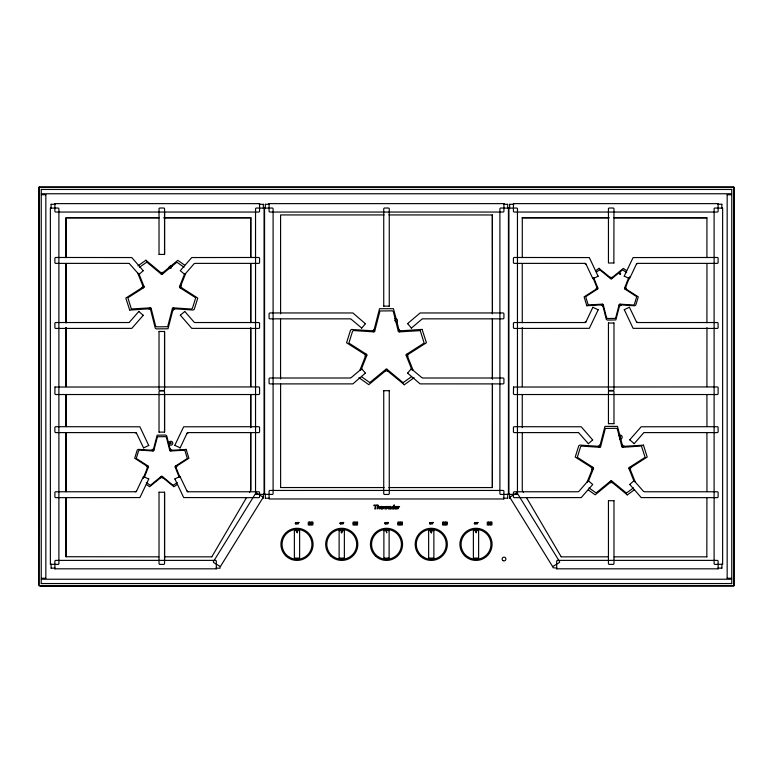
<?xml version="1.0" encoding="UTF-8"?>
<svg xmlns="http://www.w3.org/2000/svg" width="773" height="773" viewBox="0 0 773 773"><rect width="100%" height="100%" fill="white"/><g stroke="black" fill="none" stroke-linecap="round" stroke-linejoin="round"><path stroke-width="1.16" d="M66.082 497.638L66.063 556.84L66.043 497.686M66.043 491.657L66.043 432.542L66.082 491.609M66.043 322.756L66.043 263.641L66.082 322.785M164.552 492.14L164.552 563.807L163.953 564.406L159.625 564.406L159.025 563.807L159.025 492.14M164.552 432.223L164.552 391.573L163.953 390.974L159.625 390.974L159.025 391.573L159.025 432.223M164.552 331.375L164.552 389.882L163.953 390.481L159.625 390.481L159.025 389.882L159.025 331.375M164.552 254.539L164.552 208.623L163.953 208.024L159.625 208.024L159.025 208.623L159.025 254.539M250.761 427.633L250.761 395.071L250.732 427.604M250.761 328.738L250.761 386.626L250.732 327.559M250.732 217.793L163.828 217.783L250.732 217.764L250.761 257.583L250.819 217.696M173.21 485.502L162.069 476.207L162.649 477.115M403.216 382.761L386.78 369.05L387.36 369.958M160.929 272.328L161.509 273.236L145.797 260.124M160.929 273.449L161.509 274.367L146.696 262.008M404.221 384.848L414.067 377.668M595.732 270.685L599.104 268.212M596.611 271.97L599.79 269.632M626.304 493.135L633.454 487.908M627.203 495.01L634.131 489.956M390.964 508.595L391.148 506.875L390.491 506.421A1.275 1.275 0 0 0 389.457 506.75L389.389 507.31A1.246 1.246 0 0 1 390.326 506.856C391.553 507.436 387.775 508.305 389.698 509.049A1.285 1.285 0 0 0 390.413 508.779L391.07 508.972M150.426 309.074L155.257 328.119L156.252 328.892L168.021 328.767L173.142 309.074L173.21 310.166M151.025 309.239L151.083 308.156L155.624 326.071L156.619 326.844L167.654 326.708L172.485 308.166L172.553 309.248M169.867 449.586L169.809 450.669L166.437 437.392L165.441 436.619L157.441 436.755L153.779 450.669L153.711 449.586M170.369 448.9L170.302 449.983L166.717 435.837L165.722 435.064L157.161 435.199L153.276 449.983L153.209 448.891M398.462 330.496L398.395 331.578L393.331 311.616L392.336 310.843L379.968 310.968L374.615 331.569L374.547 330.486M399.197 329.482L399.129 330.573L396.868 321.626M602.631 306.234L602.698 305.151L606.283 319.297L607.278 320.07L615.839 319.935L619.724 305.161L619.791 306.243M603.133 305.548L603.191 304.465L606.563 317.742L607.559 318.515L615.559 318.389L619.221 304.465L619.289 305.557M621.975 445.895L621.917 446.978L617.376 429.073L616.381 428.3L605.346 428.426L600.515 446.968L600.447 445.886M622.642 444.987L622.574 446.069L620.584 438.223M138.879 274.531L143.324 270.656M194.207 322.273L184.699 311.384M588.301 443.76L592.746 439.876M629.676 484.478L634.121 480.603M365.484 373.185L361.658 368.692M411.342 328.148L422 319.075M136.434 490.749L136.367 491.483L143.488 476.41M187.143 433.614L187.211 432.88L180.09 447.954M585.857 321.52L585.789 322.254L592.91 307.19M636.566 264.385L636.633 263.661L629.512 278.724M146.503 466.235L147.556 466.506L134.695 458.244L137.217 450.06L138.261 449.355L152.822 450.311L151.808 449.915M147.314 465.964L148.368 466.235L136.261 458.457L138.609 450.804L139.652 450.099L153.325 450.997L152.31 450.601M180.611 287.759L179.558 287.488L195.704 297.808L192.419 308.34L191.375 309.045L172.939 307.838L173.954 308.234M181.684 287.411L180.631 287.141L197.772 298.088L194.255 309.335L193.211 310.041L173.606 308.746L174.611 309.142M364.556 354.633L365.61 354.904L346.565 342.758L350.527 330.158L351.57 329.453L373.417 330.892L372.412 330.496M365.745 354.247L366.798 354.517L348.865 343.067L352.556 331.259L353.599 330.554L374.151 331.907L373.146 331.511M591.316 467.723L592.369 467.994L575.228 457.046L578.745 445.808L579.789 445.103L599.394 446.388L598.389 445.992M592.389 467.375L593.442 467.646L577.296 457.326L580.581 446.794L581.625 446.089L600.061 447.306L599.046 446.91M625.686 289.17L624.632 288.899L636.739 296.677L634.391 304.33L633.348 305.035L619.675 304.137L620.69 304.533M626.497 288.909L625.444 288.638L638.305 296.89L635.783 305.074L634.739 305.779L620.178 304.823L621.192 305.229M383.543 507.049L383.128 506.47L382.741 509.001L383.447 507.677A1.034 1.034 0 0 1 383.708 507.117L384.944 506.711L383.553 507.049M41.24 189.308L41.24 193.917M41.24 194.574L41.24 578.426M51.095 204.236L51.095 208.381M50.371 208.024L50.371 564.406M54.883 203.512L54.883 211.444L55.482 212.044L258.965 212.044L259.564 211.444L259.564 203.512M41.24 579.083L41.24 583.692M45.839 578.426L45.839 194.574M148.822 478.931L139.903 497.561L55.482 497.657L54.883 497.058L54.883 492.362L55.482 491.763L135.922 491.763M174.756 445.432L183.674 426.793L258.965 426.706L259.564 427.305L259.564 432.001L258.965 432.6L187.655 432.6L188.351 432.851M265.294 204.236L265.294 208.381M264.569 208.024L264.569 494.459M269.081 203.512L269.081 211.444L269.68 212.044L503.32 212.044L503.919 211.444L503.919 203.512M216.314 568.918L216.314 560.985L215.715 560.386L55.482 560.386L54.883 560.985L54.883 568.918M220.102 567.662L220.102 568.194L215.957 568.194M263.351 498.247L263.351 494.111M264.076 494.459L264.076 208.024M294.378 530.442L294.378 558.251M299.624 558.251L299.624 530.442M389.263 306.243L389.263 208.623L388.664 208.024L384.336 208.024L383.737 208.623L383.737 306.243M339.125 530.442L339.125 558.251M344.371 558.251L344.371 530.442M383.737 390.607L383.737 493.86L384.336 494.459L388.664 494.459L389.263 493.86L389.263 390.607M383.881 530.442L383.881 558.251M389.119 558.251L389.119 530.442M428.629 530.442L428.629 558.251M509.649 204.236L509.649 208.381M508.924 208.024L508.924 494.459M433.875 558.251L433.875 530.442M513.436 203.512L513.436 211.444L514.035 212.044L717.518 212.044L718.117 211.444L718.117 203.512M473.376 530.442L473.376 558.251M478.622 558.251L478.622 530.442M503.812 498.865L503.919 491.039L503.32 490.449L269.68 490.449L269.081 491.039L269.081 498.971L503.919 498.971M508.431 494.459L508.431 208.024M507.706 498.247L507.706 494.111M598.244 309.712L589.326 328.341L514.035 328.438L513.436 327.839L513.436 323.133L514.035 322.534L585.345 322.534L584.649 322.293M613.859 262.888L613.975 208.623L613.375 208.024L609.047 208.024L608.448 208.623L608.448 263.004L613.975 263.004M608.448 322.911L608.448 389.882L609.047 390.481L613.375 390.481L613.975 389.882L613.975 322.911M624.178 276.203L633.097 257.573L717.518 257.477L718.117 258.076L718.117 262.781L717.518 263.38L637.078 263.38L637.773 263.622M613.975 423.768L613.975 391.573L613.375 390.974L609.047 390.974L608.448 391.573L608.448 423.768M608.448 500.595L608.448 563.807L609.047 564.406L613.375 564.406L613.975 563.807L613.975 500.595M727.161 194.574L727.161 578.426M731.76 193.917L731.76 189.308M718.117 568.918L718.117 560.985L717.518 560.386L557.285 560.386L556.686 560.985L556.686 568.918M722.629 564.406L722.629 208.024M721.905 568.194L721.905 564.058M731.76 578.426L731.76 194.574M731.76 583.692L731.76 579.083M552.685 566.686L509.697 497.165M613.994 217.783L706.928 217.764L706.918 257.67M263.303 497.165L220.315 566.686M143.488 447.954L148.822 445.432M174.756 478.931L180.09 476.41M592.91 278.724L585.789 263.661L585.857 264.385M624.178 309.712L629.512 307.19M706.918 217.88L613.994 217.764M250.684 490.449L250.732 432.426L250.761 490.343L249.476 492.527M184.525 274.077L179.384 286.947L180.07 286.107M185.597 273.719L180.457 286.599L181.143 285.759M143.15 478.506L147.73 467.047L147.034 467.878M144.309 477.385L148.542 466.776L147.846 467.617M359.803 370.431L365.784 355.445L365.098 356.285M361.03 369.938L366.972 355.058L366.286 355.899M628.691 277.758L624.458 288.358L625.154 287.517M629.85 276.628L625.27 288.097L625.966 287.256M586.968 482.497L592.543 468.535L591.857 469.375M588.475 481.057L593.616 468.187L592.93 469.027M384.094 214.933L280.58 214.933L280.599 313.877M706.831 556.821L706.918 497.638M522.268 217.88L609.172 217.783L522.181 217.696M280.628 487.512L280.599 383.785M396.298 319.394L393.447 308.698L379.553 308.698L373.881 330.564L373.813 329.482M620.023 435.982L617.443 426.377L604.979 426.377L599.858 446.06L599.79 444.977M365.484 323.665L361.658 328.148M407.516 373.185L411.342 368.692M143.324 315.258L131.797 328.37L55.482 328.438L54.883 327.839L54.883 323.133L55.482 322.534L128.801 322.534M629.676 439.876L641.204 426.773L717.518 426.706L718.117 427.305L718.117 432.001L717.518 432.6L644.199 432.6M211.86 556.734L246.481 497.677M162.659 272.328L162.079 273.236L177.79 260.327L184.708 265.187M162.659 273.449L162.079 274.367L176.882 262.202L184.032 267.226M160.919 477.115L161.499 476.207L150.358 485.309L146.339 482.555M160.919 477.975L161.499 477.057L149.672 486.729L146.31 484.449M385.63 369.958L386.21 369.05L369.774 382.567L361.571 376.77M385.63 371.214L386.21 370.296L368.769 384.654L358.933 377.668M612.081 277.169L611.501 278.087L623.328 268.405L626.69 270.685M612.081 278.019L611.501 278.937L622.642 269.825L626.661 272.589M610.341 481.685L610.921 480.767L596.118 492.932L588.968 487.908M610.341 482.816L610.921 481.898L595.21 494.817L588.292 489.956M129.555 310.118L149.962 308.736L148.957 309.132M131.391 309.123L127.874 297.808L144.02 287.479L142.976 287.749M176.263 465.974L175.21 466.245L187.317 458.457L184.737 450.021M177.075 466.245L176.022 466.515L188.883 458.244L186.129 449.277M407.245 354.266L406.202 354.536L424.135 343.067L420.212 330.467M400.598 330.506L399.593 330.902L422.251 329.375M586.871 305.866L584.117 296.89L596.978 288.629L595.925 288.899M588.263 305.113L585.683 296.677L597.79 288.889L596.737 289.16M623.386 446.91L622.371 447.316L641.609 446.011M631.097 467.742L630.053 468.013L647.194 457.046L643.445 445.026M180.254 315.258L184.689 311.538M365.329 373.175L352.884 383.881L269.68 383.901L269.081 383.302L269.081 378.606L269.68 378.007L350.362 378.007M407.516 323.665L420.116 312.968L503.32 312.949L503.919 313.548L503.919 318.244L503.32 318.843L422.638 318.843M129.371 322.273L138.879 311.384M194.207 263.632L184.699 274.531M578.793 491.502L588.301 480.603M643.629 432.861L634.121 443.76M263.351 208.381L263.351 204.236M51.095 568.194L51.095 564.058M39.094 585.837L39.094 187.163L38.65 584.775M507.706 208.381L507.706 204.236M265.294 498.247L269.439 498.247M733.906 187.163L39.094 187.163L733.906 187.163L734.35 188.226L733.906 585.837L40.157 586.282M717.769 204.236L721.905 204.236M509.649 498.247L510.18 498.247M509.842 497.203L516.441 492.99L517.263 493.184L559.623 561.691L559.43 562.512L552.714 566.532M129.661 309.954L125.806 298.088L142.947 287.131L141.903 287.401M422.135 329.54L426.435 342.758L407.381 354.923L408.434 354.652M641.503 446.176L645.126 457.326L628.98 467.665L630.024 467.394M351 377.775L361.648 368.847M66.082 556.724L158.803 556.84M598.244 276.203L592.959 278.58M137.971 265.835L145.788 260.327M139.546 267.226L146.696 262.202M177.239 482.555L173.22 485.309M177.268 484.449L173.906 486.729L162.069 477.057L162.649 477.975M411.429 376.77L403.226 382.567M492.304 487.541L492.43 383.804L492.42 487.56L388.906 487.56M149.614 308.224L150.629 307.828L131.497 308.958M399.863 331.511L398.858 331.917L420.097 330.631M171.77 449.915L170.765 450.321L186.022 449.442M171.277 450.611L170.263 451.007L184.631 450.186M601.723 304.533L602.737 304.127L588.369 304.949M601.23 305.219L602.235 304.823L586.978 305.702M624.043 446.002L623.038 446.398L643.339 445.19M584.649 263.622L585.345 263.38L514.035 263.38L513.436 262.781L513.436 258.076L514.035 257.477L589.326 257.573L598.089 276.154M135.227 432.851L135.922 432.6L55.482 432.6L54.883 432.001L54.883 427.305L55.482 426.706L139.903 426.793L148.667 445.374M637.773 322.293L637.078 322.534L717.518 322.534L718.117 323.133L718.117 327.839L717.518 328.438L633.097 328.341L624.333 309.76M187.655 491.763L188.351 491.512M526.519 497.677L561.14 556.734M41.384 189.453L731.616 189.453M51.192 204.333L55.231 204.236M54.989 203.628L259.448 203.628M50.477 208.14L58.304 208.024L58.893 208.623L58.893 563.807L58.304 564.406L50.477 564.3M265.39 204.333L269.439 204.236M269.188 203.628L503.812 203.628M264.675 208.14L272.502 208.024L273.101 208.623L273.101 493.86L272.502 494.459L264.675 494.353M164.436 254.433L159.141 254.433M509.745 204.333L513.794 204.236M513.552 203.628L718.011 203.628M509.04 208.14L516.857 208.024L517.456 208.623L517.456 493.86L516.857 494.459L509.04 494.353M731.616 193.762L41.384 193.762M159.141 331.482L164.436 331.482M608.564 323.027L613.859 323.027M164.436 432.117L159.141 432.117M383.852 390.713L389.148 390.713M159.141 492.246L164.436 492.246M263.96 494.353L256.143 494.459L255.544 493.86L255.544 208.623L256.143 208.024L263.96 208.14M613.859 423.652L608.564 423.652M41.384 579.238L731.616 579.238M294.552 530.616L299.451 530.616M339.299 530.616L344.198 530.616M508.325 494.353L500.498 494.459L499.899 493.86L499.899 208.623L500.498 208.024L508.325 208.14M384.046 530.616L388.954 530.616M299.451 558.087L294.552 558.087M428.802 530.616L433.701 530.616M344.198 558.087L339.299 558.087M473.549 530.616L478.448 530.616M608.564 500.711L613.859 500.711M388.954 558.087L384.046 558.087M433.701 558.087L428.802 558.087M478.448 558.087L473.549 558.087M718.011 568.812L556.792 568.812M721.808 568.097L717.769 568.194M731.616 583.547L41.384 583.547M41.384 194.719L45.694 194.719M727.306 194.719L731.616 194.719M389.148 306.137L383.852 306.137M45.694 578.281L41.384 578.281M507.61 498.15L503.561 498.247M216.208 568.812L54.989 568.812M722.523 564.3L714.696 564.406L714.107 563.807L714.107 208.623L714.696 208.024L722.523 208.14M731.616 578.281L727.306 578.281M492.304 214.952L492.43 313.857L492.391 214.962L388.906 214.933M280.696 487.541L384.094 487.56M259.206 204.236L263.255 204.333M503.561 204.236L507.61 204.333M159.006 217.764L66.072 217.764L66.043 257.602L66.053 217.793L159.006 217.783M128.801 263.38L55.482 263.38L54.883 262.781L54.883 258.076L55.482 257.477L131.797 257.544L143.169 270.647M194.777 263.38L258.965 263.38L259.564 262.781L259.564 258.076L258.965 257.477L191.781 257.544L180.254 270.656L184.689 274.376M350.362 318.843L269.68 318.843L269.081 318.244L269.081 313.548L269.68 312.949L352.884 312.968L365.329 323.674M194.777 322.534L258.965 322.534L259.564 323.133L259.564 327.839L258.965 328.438L191.781 328.37L180.409 315.268M422.638 378.007L503.32 378.007L503.919 378.606L503.919 383.302L503.32 383.901L420.116 383.881L407.671 373.175M578.223 432.6L514.035 432.6L513.436 432.001L513.436 427.305L514.035 426.706L581.219 426.773L592.591 439.866M187.655 491.763L258.965 491.763L259.564 492.362L259.564 497.058L258.965 497.657L183.674 497.561L174.911 478.989M578.223 491.763L514.035 491.763L513.436 492.362L513.436 497.058L514.035 497.657L581.219 497.59L592.746 484.478L588.311 480.758M644.199 491.763L717.518 491.763L718.117 492.362L718.117 497.058L717.518 497.657L641.204 497.59L629.831 484.497M164.804 556.821L211.792 556.84M561.208 556.84L608.196 556.821M614.197 556.84L706.937 556.84M55.231 568.194L51.192 568.097M557.043 568.194L552.898 567.662M396.076 506.866C397.998 507.078 395.641 509.871 395.129 507.958A1.14 1.14 0 0 1 395.158 507.59A0.966 0.966 0 0 1 396.076 506.856M629.464 278.58L624.333 276.154M592.959 307.335L598.089 309.76M180.041 447.799L174.911 445.374M143.536 476.555L148.667 478.989M39.288 585.644L733.906 585.837L733.712 187.356M220.286 566.532L213.57 562.512L213.377 561.691L255.737 493.184L256.559 492.99L263.158 497.203M135.227 491.512L135.922 491.763M361.648 327.994L351 319.075M411.352 368.847L422 377.775M634.111 443.605L629.831 439.866M138.889 311.538L143.169 315.268M599.094 268.405L610.931 278.087L610.351 277.169M599.78 269.825L610.931 278.937L610.351 278.019M626.304 492.932L611.491 480.767L612.071 481.685M627.212 494.817L611.491 481.898L612.071 482.816M404.231 384.654L386.78 370.296L387.36 371.214M588.311 443.605L578.793 432.861M634.111 480.758L643.629 491.502M138.889 274.376L129.371 263.632M411.352 327.994L407.671 323.674M522.297 217.812L522.268 257.66M597.278 287.508L597.964 288.348L593.732 277.749M596.466 287.247L597.152 288.087L592.988 277.671M630.565 469.385L629.869 468.554L635.454 482.497M629.493 469.037L628.807 468.196L633.947 481.057M407.902 356.295L407.207 355.464L413.197 370.441M406.714 355.909L406.018 355.078L411.97 369.938M143.507 286.097L144.193 286.938L139.053 274.077M142.435 285.749L143.131 286.59L137.546 272.637M176.534 467.887L175.848 467.056L180.012 477.472M175.722 467.626L175.036 466.786L179.268 477.385M629.464 307.335L636.633 322.254L636.566 321.52M180.041 476.555L187.211 491.483L187.143 490.749M143.536 447.799L136.367 432.88L136.434 433.614M523.524 492.527L522.268 490.42L522.268 432.426M721.808 204.333L721.905 208.381M509.745 498.15L509.649 494.111M265.39 498.15L265.294 494.111M706.957 263.641L706.918 322.785M706.957 327.578L706.918 386.703M706.918 395.138L706.957 426.503M706.918 432.522L706.957 491.657M522.239 263.612L522.268 322.737M522.268 327.559L522.239 386.626M522.268 395.061L522.239 427.633M280.57 318.689L280.57 378.983M164.552 212.208L164.552 253.94M164.552 331.975L164.552 387.476M164.552 395.109L164.552 431.624M164.552 492.739L164.552 561.401M387.582 506.595A2.048 2.048 0 0 0 387.302 506.808L386.548 506.412A1.411 1.411 0 0 0 385.775 506.817L385.302 506.47L384.925 509.001L385.427 509.001C384.326 506.151 388.404 506.305 386.51 509.001L387.292 507.165A1.575 1.575 0 0 1 387.717 506.875L388.606 509.001L388.848 507.001L388.278 506.421A0.986 0.986 0 0 0 387.814 506.479M618.844 435.74A1.971 1.971 0 0 1 621.434 435.576A1.971 1.971 0 0 1 621.936 438.117A1.971 1.971 0 0 1 619.482 438.958M618.419 273.246A1.971 1.971 0 0 1 620.236 272.038M394.771 318.853A1.971 1.971 0 0 1 397.341 319.916A1.971 1.971 0 0 1 396.278 322.486M168.997 268.666A1.971 1.971 0 0 1 172.205 266.521M66.043 395.138L66.043 426.503L66.082 395.138M66.043 327.578L66.043 386.693L66.082 327.617M250.761 263.612L250.761 322.708L250.732 263.68M379.562 507.127L379.311 509.001L378.644 506.817L377.176 509.001L377.755 505.155L378.258 505.155L378.007 506.798A1.121 1.121 0 0 1 379.07 506.421L379.562 507.127M382.374 507.378L380.567 507.813L381.186 508.566A1.913 1.913 0 0 0 382.22 508.248L382.084 508.798A1.952 1.952 0 0 1 381.108 509.059L380.065 507.88A1.768 1.768 0 0 1 380.171 507.339L380.432 506.895A1.343 1.343 0 0 1 381.62 506.421L382.374 507.378M381.91 507.388C379.176 508.499 381.63 505.793 381.91 507.388M295.344 523.186C296.262 525.34 297.035 521.408 295.344 523.186M296.764 523.273C294.919 525.969 294.996 520.567 296.764 523.273M340.101 523.186C341.019 525.34 341.763 521.417 340.101 523.186M341.521 523.273C339.666 525.969 339.753 520.567 341.521 523.273M384.848 523.186C385.756 525.34 386.539 521.408 384.848 523.186M386.268 523.273C384.413 525.969 384.5 520.567 386.268 523.273M429.595 523.186C430.522 525.34 431.266 521.417 429.595 523.186M431.015 523.273C429.17 525.969 429.257 520.567 431.015 523.273M474.351 523.186C475.26 525.34 476.042 521.408 474.351 523.186M475.772 523.273C473.917 525.969 473.994 520.567 475.772 523.273M397.341 507.523L397.225 508.083A1.527 1.527 0 0 1 396.143 509.011L395.09 508.876A0.995 0.995 0 0 1 394.694 508.402L394.607 508.074A1.488 1.488 0 0 1 394.665 507.532A1.536 1.536 0 0 1 396.153 506.431L396.964 506.673A0.976 0.976 0 0 1 397.254 507.04L397.341 507.523M389.689 508.344L390.355 508.576L390.587 507.745A6.696 6.696 0 0 0 390.259 507.861L389.689 508.344M374.103 505.155L374.026 505.648L375.359 505.648L374.857 509.001L375.407 509.001L375.91 505.648L377.311 505.155L374.103 505.155M393.699 506.962L393.457 508.576L392.278 507.977A1.43 1.43 0 0 1 392.326 507.619L393.244 506.866A1.15 1.15 0 0 1 393.699 506.962M393.969 505.155L393.766 506.518A1.44 1.44 0 0 0 393.244 506.412A1.469 1.469 0 0 0 391.834 507.494A1.778 1.778 0 0 0 391.776 508.054L392.326 508.905L393.892 509.001L394.472 505.155L393.969 505.155M398.105 506.47L397.728 509.001L398.433 507.677A1.034 1.034 0 0 1 398.684 507.117C400.772 506.615 398.704 506.615 398.607 506.47L398.105 506.47M54.989 387.041L54.883 393.93L55.482 394.53L258.965 394.53L259.564 393.93L259.564 387.534L258.965 386.935L54.989 387.041M296.745 530.645L297.228 532.858L296.774 530.636M341.492 530.645C340.178 535.892 344.043 530.751 341.492 530.645M386.239 530.645L386.722 532.858L386.278 530.636M431.518 532.819C428.976 532.984 432.764 527.495 431.518 532.819M475.743 530.645L476.226 532.858L475.772 530.636M513.552 387.041L513.436 393.93L514.035 394.53L717.518 394.53L718.117 393.93L718.117 387.534L717.518 386.935L513.552 387.041M170.331 267.632C170.447 269.835 172.302 266.637 170.331 267.632M170.331 442.948C170.447 445.151 172.302 441.953 170.331 442.948M395.042 320.389C395.158 322.592 397.013 319.394 395.042 320.389M619.753 273.729C619.869 275.932 621.724 272.724 619.753 273.729M619.753 436.861C619.869 439.064 621.724 435.856 619.753 436.861M309.413 522.162L308.282 522.162L308.282 523.292L309.413 523.292L309.413 522.162M311.104 522.162L309.973 522.162L309.973 523.292L311.104 523.292L311.104 522.162M312.794 522.162L311.664 522.162L311.664 523.292L312.794 523.292L312.794 522.162M354.16 522.162L353.029 522.162L353.029 523.292L354.16 523.292L354.16 522.162M355.851 522.162L354.72 522.162L354.72 523.292L355.851 523.292L355.851 522.162M357.541 522.162L356.411 522.162L356.411 523.292L357.541 523.292L357.541 522.162M398.907 522.162L397.786 522.162L397.786 523.292L398.907 523.292L398.907 522.162M400.598 522.162L399.477 522.162L399.477 523.292L400.598 523.292L400.598 522.162M402.298 522.162L401.168 522.162L401.168 523.292L402.298 523.292L402.298 522.162M443.663 522.162L442.533 522.162L442.533 523.292L443.663 523.292L443.663 522.162M445.354 522.162L444.224 522.162L444.224 523.292L445.354 523.292L445.354 522.162M447.045 522.162L445.915 522.162L445.915 523.292L447.045 523.292L447.045 522.162M488.41 522.162L487.28 522.162L487.28 523.292L488.41 523.292L488.41 522.162M490.101 522.162L488.971 522.162L488.971 523.292L490.101 523.292L490.101 522.162M491.792 522.162L490.671 522.162L490.671 523.292L491.792 523.292L491.792 522.162M297.866 522.5L297.045 522.5L297.045 524.046L297.866 522.5M298.919 522.5L298.098 522.5L298.098 524.046L298.919 522.5M342.613 522.5L341.792 522.5L341.792 524.046L342.613 522.5M343.666 522.5L342.845 522.5L342.845 524.046L343.666 522.5M387.36 522.5L386.539 522.5L386.539 524.046L387.36 522.5M388.423 522.5L387.602 522.5L387.602 524.046L388.423 522.5M432.117 522.5L431.295 522.5L431.295 524.046L432.117 522.5M433.17 522.5L432.349 522.5L432.349 524.046L433.17 522.5M476.864 522.5L476.042 522.5L476.042 524.046L476.864 522.5M477.927 522.5L477.105 522.5L477.105 524.046L477.927 522.5M309.413 523.852L308.282 523.852L308.282 524.983L309.413 524.983L309.413 523.852M311.104 523.852L309.973 523.852L309.973 524.983L311.104 524.983L311.104 523.852M312.794 523.852L311.664 523.852L311.664 524.983L312.794 524.983L312.794 523.852M354.16 523.852L353.029 523.852L353.029 524.983L354.16 524.983L354.16 523.852M355.851 523.852L354.72 523.852L354.72 524.983L355.851 524.983L355.851 523.852M357.541 523.852L356.411 523.852L356.411 524.983L357.541 524.983L357.541 523.852M398.907 523.852L397.786 523.852L397.786 524.983L398.907 524.983L398.907 523.852M400.598 523.852L399.477 523.852L399.477 524.983L400.598 524.983L400.598 523.852M402.298 523.852L401.168 523.852L401.168 524.983L402.298 524.983L402.298 523.852M443.663 523.852L442.533 523.852L442.533 524.983L443.663 524.983L443.663 523.852M445.354 523.852L444.224 523.852L444.224 524.983L445.354 524.983L445.354 523.852M447.045 523.852L445.915 523.852L445.915 524.983L447.045 524.983L447.045 523.852M488.41 523.852L487.28 523.852L487.28 524.983L488.41 524.983L488.41 523.852M490.101 523.852L488.971 523.852L488.971 524.983L490.101 524.983L490.101 523.852M491.792 523.852L490.671 523.852L490.671 524.983L491.792 524.983L491.792 523.852M492.43 378.983L492.43 318.689L492.401 378.963M503.068 560.647A1.894 1.894 0 0 0 505.909 559.014A1.894 1.894 0 0 0 503.068 557.381A1.894 1.894 0 0 0 503.068 560.647M169.258 444.427A1.971 1.971 0 0 0 172.63 443.982A1.971 1.971 0 0 0 170.553 441.277A1.971 1.971 0 0 0 169.258 444.427M468.525 557.285A14.938 14.938 0 0 0 490.942 544.347A14.938 14.938 0 0 0 468.525 531.409A14.938 14.938 0 0 0 468.525 557.285M423.778 557.285A14.938 14.938 0 0 0 446.195 544.347A14.938 14.938 0 0 0 423.778 531.409A14.938 14.938 0 0 0 423.778 557.285M379.031 557.285A14.938 14.938 0 0 0 401.438 544.347A14.938 14.938 0 0 0 379.031 531.409A14.938 14.938 0 0 0 379.031 557.285M334.274 557.285A14.938 14.938 0 0 0 356.691 544.347A14.938 14.938 0 0 0 334.274 531.409A14.938 14.938 0 0 0 334.274 557.285M289.527 557.285A14.938 14.938 0 0 0 311.944 544.347A14.938 14.938 0 0 0 289.527 531.409A14.938 14.938 0 0 0 289.527 557.285M465.404 556.434A16.069 16.069 0 0 0 491.763 547.487A16.069 16.069 0 0 0 470.834 529.128A16.069 16.069 0 0 0 465.404 556.434M420.657 556.434A16.069 16.069 0 0 0 447.016 547.487A16.069 16.069 0 0 0 426.087 529.128A16.069 16.069 0 0 0 420.657 556.434M375.9 556.434A16.069 16.069 0 0 0 402.26 547.487A16.069 16.069 0 0 0 381.331 529.128A16.069 16.069 0 0 0 375.9 556.434M331.153 556.434A16.069 16.069 0 0 0 357.513 547.487A16.069 16.069 0 0 0 336.584 529.128A16.069 16.069 0 0 0 331.153 556.434M286.406 556.434A16.069 16.069 0 0 0 312.765 547.487A16.069 16.069 0 0 0 291.836 529.128A16.069 16.069 0 0 0 286.406 556.434"/></g></svg>
